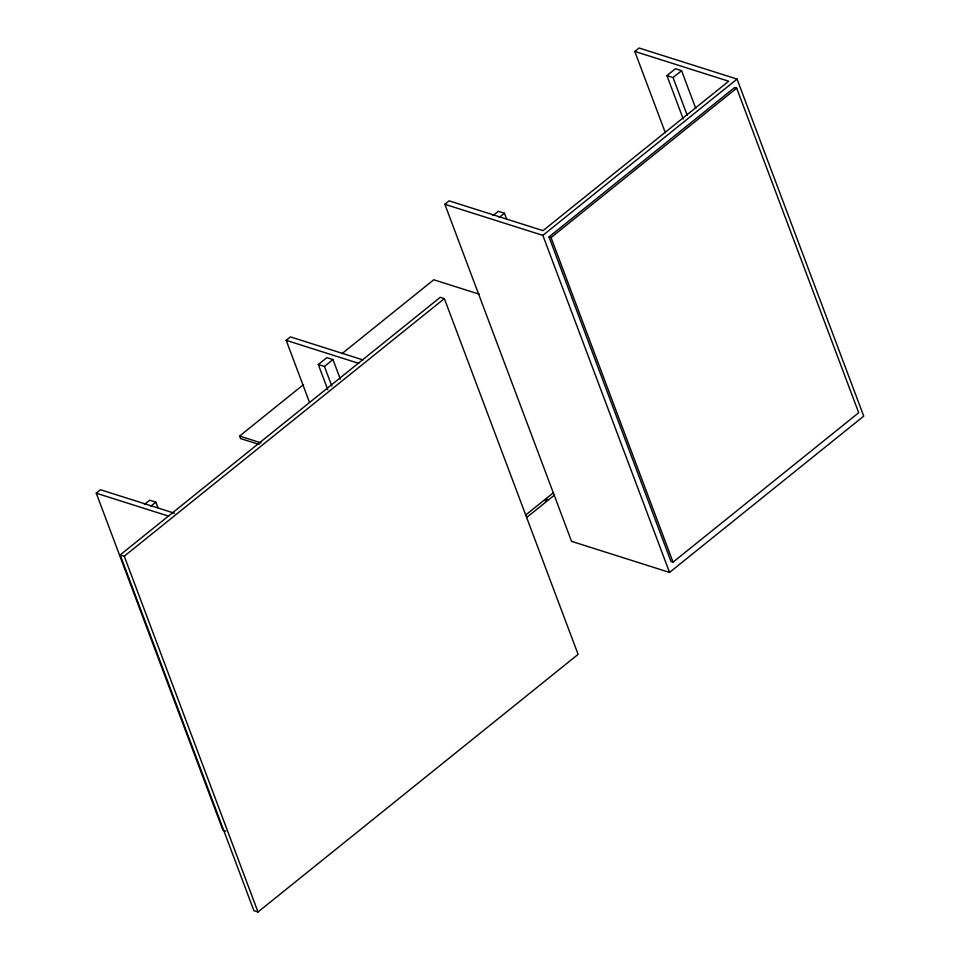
<?xml version="1.0" encoding="UTF-8"?>
<svg xmlns="http://www.w3.org/2000/svg" width="960" height="960" viewBox="0 0 960 960"><rect width="100%" height="100%" fill="white"/><g stroke="black" fill="none" stroke-linecap="round" stroke-linejoin="round"><path stroke-width="1.44" d="M444.852 204.288L449.124 200.856L543.036 230.64L728.7 81.216L634.788 51.432L639.048 48L737.052 79.08L863.736 416.136L669.54 572.424L571.548 541.344L444.852 204.288L542.856 235.368L669.54 572.424M225.804 831.156L222.948 830.256L96.264 493.2L100.524 489.756L174.516 513.228M309.384 402.048L286.188 340.344L290.46 336.9L363.024 359.916M492.996 215.58L498.324 211.284L504.456 213.228L506.556 218.82M683.208 118.944L666.912 75.6L675.456 68.736L681.576 70.68L695.772 108.444M499.116 217.512L504.456 213.228M666.912 75.6L673.044 77.544L681.576 70.68M144.396 504.48L149.736 500.184L155.856 502.128L157.956 507.72M327.78 389.676L318.312 364.512L326.856 357.636L332.976 359.58L340.344 379.164M150.516 506.424L155.856 502.128M318.312 364.512L324.444 366.444L332.976 359.58M259.08 444.444L240.516 438.552L239.568 436.056L303.528 384.576M341.904 353.7L433.764 279.768L479.46 294.264M120.18 554.916L440.28 297.3L444.36 298.596L578.1 654.384L258 912L253.908 910.704L120.18 554.916L124.26 556.212L258 912M124.26 556.212L444.36 298.596M542.856 235.368L737.052 79.08M549 236.928L734.652 87.516L736.692 88.152L858.696 412.728L673.044 562.152L670.992 561.504L549 236.928L551.04 237.576L673.044 562.152M551.04 237.576L736.692 88.152M525.648 515.052L553.56 492.588M545.268 501.18L547.608 499.296M526.584 517.548L554.496 495.084M286.188 340.344L358.752 363.36M239.568 436.056L260.988 442.848M96.264 493.2L168.828 516.216M673.044 77.544L687.228 115.296M634.788 51.432L665.352 132.78M324.444 366.444L331.8 386.028"/></g></svg>
